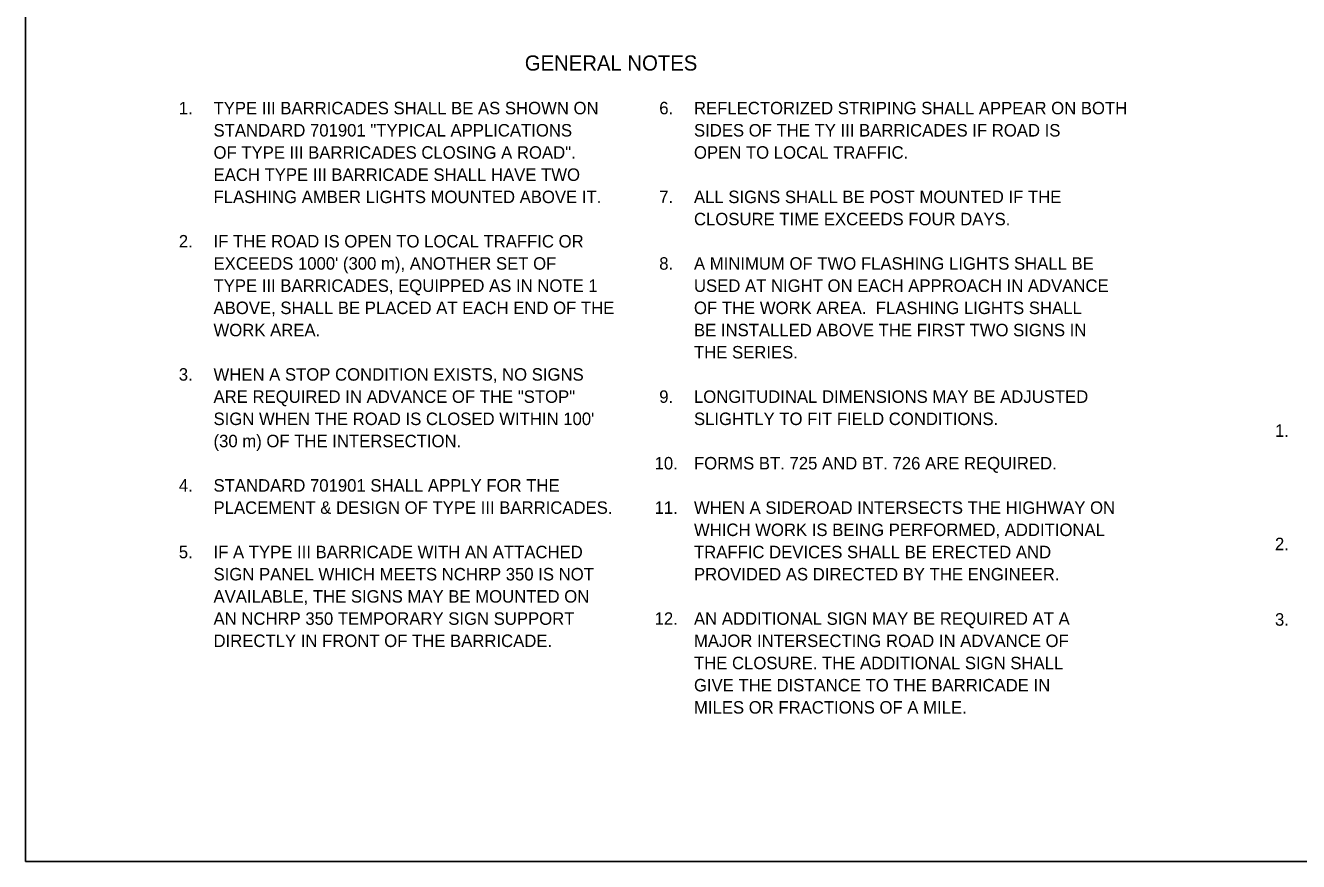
# Model space of a CAD drawing. Extents: x 2262159 to 2262789, y -3123457 to -3123057.
# Drawn here: x 2262158.8 to 2262452.5, y -3123457.5 to -3123264.6 of the extents above; entities that cross this region are included whole.
import ezdxf

# ---------------------------------------------------------------- set-up
doc = ezdxf.new("R2010")
doc.units = 0
doc.layers.add('Default', color=7, linetype='Continuous')
doc.layers.add('RD_Pr_Roadway_Notes', color=7, linetype='Continuous')

msp = doc.modelspace()

# ---------------------------------------------------------------- linework, layer by layer
at = {"layer": 'Default'}
msp.add_lwpolyline([(2262158.81, -3123457.49), (2262788.81, -3123457.49), (2262788.81, -3123057.49), (2262158.81, -3123057.49)], close=True, dxfattribs=at)

# ---------------------------------------------------------------- texts
at = {"layer": 'RD_Pr_Roadway_Notes'}
for s, height, p in [('GENERAL NOTES', 3.5, (2262273.99, -3123275.04)), ('1.', 2.88, (2262194.18, -3123285.13)), ('TYPE III BARRICADES SHALL BE AS SHOWN ON', 2.88, (2262202.19, -3123285.13)), (' 6.', 2.88, (2262303.93, -3123285.13)), (' REFLECTORIZED STRIPING SHALL APPEAR ON BOTH', 2.88, (2262311.94, -3123285.13)), ('STANDARD 701901 "TYPICAL APPLICATIONS', 2.88, (2262202.19, -3123290.25)), (' SIDES OF THE TY III BARRICADES IF ROAD IS', 2.88, (2262311.94, -3123290.25)), ('OF TYPE III BARRICADES CLOSING A ROAD".', 2.88, (2262202.19, -3123295.37)), (' OPEN TO LOCAL TRAFFIC.', 2.88, (2262311.94, -3123295.37)), ('EACH TYPE III BARRICADE SHALL HAVE TWO', 2.88, (2262202.19, -3123300.49)), ('FLASHING AMBER LIGHTS MOUNTED ABOVE IT.', 2.88, (2262202.19, -3123305.61)), (' 7.', 2.88, (2262303.93, -3123305.61)), (' ALL SIGNS SHALL BE POST MOUNTED IF THE', 2.88, (2262311.94, -3123305.61)), (' CLOSURE TIME EXCEEDS FOUR DAYS.', 2.88, (2262311.94, -3123310.73)), ('2.', 2.88, (2262194.18, -3123315.85)), ('IF THE ROAD IS OPEN TO LOCAL TRAFFIC OR', 2.88, (2262202.19, -3123315.85)), ("EXCEEDS 1000' (300 m), ANOTHER SET OF", 2.88, (2262202.19, -3123320.97)), (' 8.', 2.88, (2262303.93, -3123320.97)), (' A MINIMUM OF TWO FLASHING LIGHTS SHALL BE', 2.88, (2262311.94, -3123320.97)), ('TYPE III BARRICADES, EQUIPPED AS IN NOTE 1', 2.88, (2262202.19, -3123326.09)), (' USED AT NIGHT ON EACH APPROACH IN ADVANCE', 2.88, (2262311.94, -3123326.09)), ('ABOVE, SHALL BE PLACED AT EACH END OF THE', 2.88, (2262202.19, -3123331.21)), (' OF THE WORK AREA.  FLASHING LIGHTS SHALL', 2.88, (2262311.94, -3123331.21)), ('WORK AREA.', 2.88, (2262202.19, -3123336.33)), (' BE INSTALLED ABOVE THE FIRST TWO SIGNS IN', 2.88, (2262311.94, -3123336.33)), (' THE SERIES.', 2.88, (2262311.94, -3123341.45)), ('3.', 2.88, (2262194.18, -3123346.57)), ('WHEN A STOP CONDITION EXISTS, NO SIGNS ', 2.88, (2262202.19, -3123346.57)), ('ARE REQUIRED IN ADVANCE OF THE "STOP" ', 2.88, (2262202.19, -3123351.69)), (' 9.', 2.88, (2262303.93, -3123351.69)), (' LONGITUDINAL DIMENSIONS MAY BE ADJUSTED', 2.88, (2262311.94, -3123351.69)), ("SIGN WHEN THE ROAD IS CLOSED WITHIN 100' ", 2.88, (2262202.19, -3123356.81)), (' SLIGHTLY TO FIT FIELD CONDITIONS.', 2.88, (2262311.94, -3123356.81)), ('1.', 2.88, (2262447.03, -3123359.53)), ('(30 m) OF THE INTERSECTION.', 2.88, (2262202.19, -3123361.93)), ('10.', 2.88, (2262303.93, -3123367.05)), (' FORMS BT. 725 AND BT. 726 ARE REQUIRED.', 2.88, (2262311.94, -3123367.05)), ('4.', 2.88, (2262194.18, -3123372.17)), ('STANDARD 701901 SHALL APPLY FOR THE', 2.88, (2262202.19, -3123372.17)), ('PLACEMENT & DESIGN OF TYPE III BARRICADES.', 2.88, (2262202.19, -3123377.29)), ('11.', 2.88, (2262303.93, -3123377.29)), (' WHEN A SIDEROAD INTERSECTS THE HIGHWAY ON', 2.88, (2262311.94, -3123377.29)), (' WHICH WORK IS BEING PERFORMED, ADDITIONAL', 2.88, (2262311.94, -3123382.41)), ('2.', 2.88, (2262447.03, -3123385.67)), ('5.', 2.88, (2262194.18, -3123387.53)), ('IF A TYPE III BARRICADE WITH AN ATTACHED', 2.88, (2262202.19, -3123387.53)), (' TRAFFIC DEVICES SHALL BE ERECTED AND', 2.88, (2262311.94, -3123387.53)), ('SIGN PANEL WHICH MEETS NCHRP 350 IS NOT', 2.88, (2262202.19, -3123392.65)), (' PROVIDED AS DIRECTED BY THE ENGINEER.', 2.88, (2262311.94, -3123392.65)), ('AVAILABLE, THE SIGNS MAY BE MOUNTED ON', 2.88, (2262202.19, -3123397.77)), ('AN NCHRP 350 TEMPORARY SIGN SUPPORT', 2.88, (2262202.19, -3123402.89)), ('12.', 2.88, (2262303.93, -3123402.89)), (' AN ADDITIONAL SIGN MAY BE REQUIRED AT A', 2.88, (2262311.94, -3123402.89)), ('3.', 2.88, (2262447.03, -3123403.09)), ('DIRECTLY IN FRONT OF THE BARRICADE.', 2.88, (2262202.19, -3123408.01)), (' MAJOR INTERSECTING ROAD IN ADVANCE OF', 2.88, (2262311.94, -3123408.01)), (' THE CLOSURE. THE ADDITIONAL SIGN SHALL ', 2.88, (2262311.94, -3123413.13)), (' GIVE THE DISTANCE TO THE BARRICADE IN', 2.88, (2262311.94, -3123418.25)), (' MILES OR FRACTIONS OF A MILE.', 2.88, (2262311.94, -3123423.37))]:
    msp.add_text(s, height=height, dxfattribs=at).set_placement(p)

doc.saveas('drawing.dxf')
